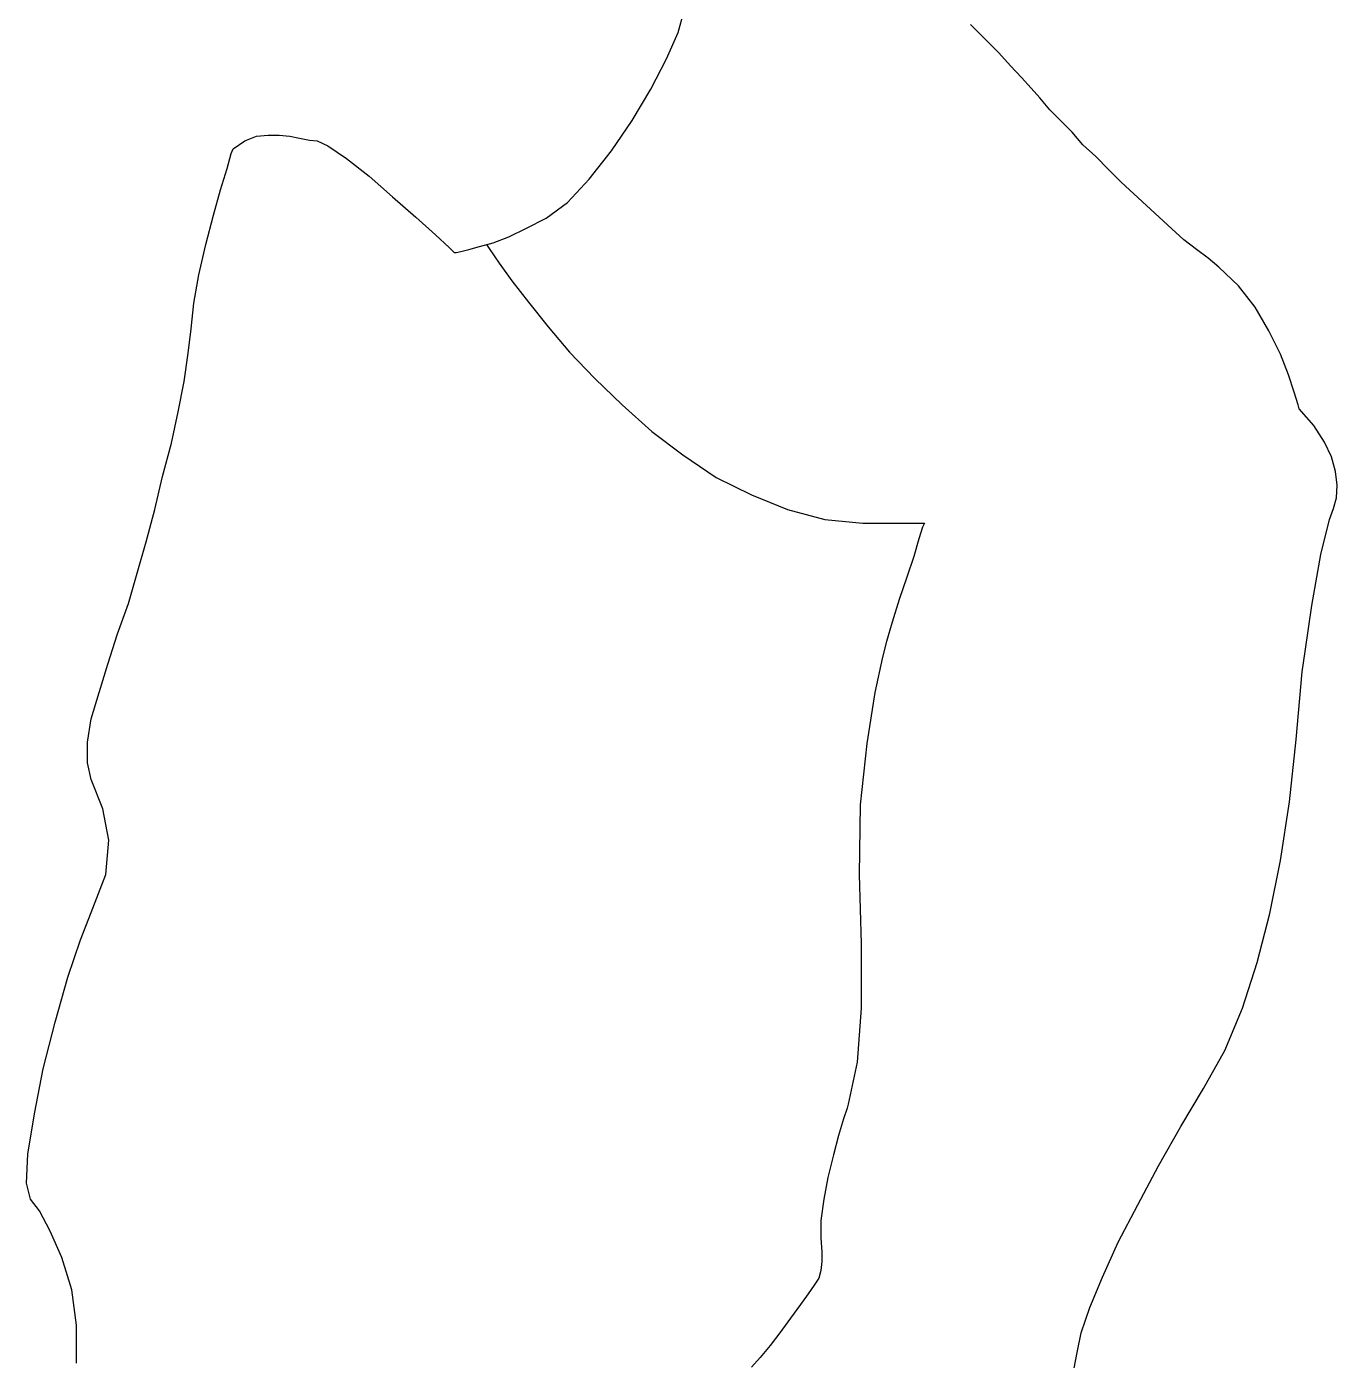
# Model space of a CAD drawing. Header units: millimetres. Extents: x -1620.99 to -1619.86, y 1846.27 to 1848.05.
# Drawn here: x -1620.337 to -1620.0555, y 1847.3583 to 1847.6449 of the extents above; entities that cross this region are included whole.
import ezdxf

# ---------------------------------------------------------------- set-up
doc = ezdxf.new("R2010")
doc.units = ezdxf.units.MM
doc.header["$LTSCALE"] = 10
doc.layers.add('Humanos', color=2, linetype='Continuous')

msp = doc.modelspace()

# ---------------------------------------------------------------- linework, layer by layer
at = {"layer": 'Humanos'}
for points in [[(-1620.32632, 1847.35766), (-1620.32632, 1847.36585), (-1620.32737, 1847.37342), (-1620.32947, 1847.38036), (-1620.33199, 1847.38603), (-1620.3343, 1847.39044), (-1620.33619, 1847.39296), (-1620.33704, 1847.39633), (-1620.33682, 1847.40263), (-1620.33535, 1847.41125), (-1620.33346, 1847.42091), (-1620.33094, 1847.43099), (-1620.3282, 1847.44066), (-1620.32548, 1847.44865), (-1620.32317, 1847.45453), (-1620.32001, 1847.46272), (-1620.31938, 1847.47008), (-1620.32065, 1847.47681), (-1620.32317, 1847.48311), (-1620.324, 1847.48668), (-1620.324, 1847.4911), (-1620.32317, 1847.49614), (-1620.32148, 1847.50181), (-1620.3196, 1847.50791), (-1620.31749, 1847.51442), (-1620.31518, 1847.52093), (-1620.31329, 1847.52745), (-1620.3114, 1847.53417), (-1620.30951, 1847.5411), (-1620.30783, 1847.54825), (-1620.30593, 1847.55539), (-1620.30446, 1847.56212), (-1620.30321, 1847.56863), (-1620.30236, 1847.57473), (-1620.30173, 1847.57998), (-1620.30111, 1847.58544), (-1620.30005, 1847.59154), (-1620.29858, 1847.59805), (-1620.2969, 1847.60436), (-1620.29542, 1847.60981), (-1620.29396, 1847.61444), (-1620.29312, 1847.6176), (-1620.2927, 1847.61865), (-1620.29017, 1847.62032), (-1620.28765, 1847.62137), (-1620.28513, 1847.62158), (-1620.28282, 1847.62158), (-1620.28051, 1847.62137), (-1620.27841, 1847.62095), (-1620.2763, 1847.62053), (-1620.27463, 1847.62032), (-1620.27231, 1847.61927), (-1620.26832, 1847.61654), (-1620.26349, 1847.61276), (-1620.25844, 1847.60834), (-1620.2534, 1847.60393), (-1620.2492, 1847.60016), (-1620.24626, 1847.59742), (-1620.2452, 1847.59637), (-1620.24479, 1847.59637), (-1620.24374, 1847.59658), (-1620.24205, 1847.597), (-1620.23975, 1847.59763), (-1620.2368, 1847.59847), (-1620.23344, 1847.59973), (-1620.22966, 1847.60162), (-1620.22546, 1847.60372), (-1620.22083, 1847.60709), (-1620.21621, 1847.61213), (-1620.21137, 1847.61822), (-1620.20696, 1847.62473), (-1620.20297, 1847.63146), (-1620.1996, 1847.63797), (-1620.19709, 1847.64364), (-1620.19583, 1847.64806)], [(-1620.11199, 1847.35661), (-1620.11135, 1847.35997), (-1620.11052, 1847.36418), (-1620.10862, 1847.36964), (-1620.10589, 1847.37615), (-1620.10253, 1847.38372), (-1620.09833, 1847.39171), (-1620.09391, 1847.40011), (-1620.08908, 1847.40852), (-1620.08424, 1847.41671), (-1620.07962, 1847.42491), (-1620.07584, 1847.43394), (-1620.07269, 1847.44381), (-1620.06996, 1847.45432), (-1620.06765, 1847.46567), (-1620.06575, 1847.47828), (-1620.06428, 1847.49173), (-1620.06303, 1847.50622), (-1620.0624, 1847.51064), (-1620.06092, 1847.52051), (-1620.05903, 1847.53144), (-1620.05715, 1847.539), (-1620.0563, 1847.54132), (-1620.05567, 1847.54362), (-1620.05546, 1847.54636), (-1620.05588, 1847.5493), (-1620.05672, 1847.55245), (-1620.0582, 1847.55561), (-1620.0605, 1847.55918), (-1620.06365, 1847.56275), (-1620.06387, 1847.56359), (-1620.0647, 1847.56632), (-1620.06597, 1847.5701), (-1620.06765, 1847.57451), (-1620.07017, 1847.57956), (-1620.07311, 1847.5846), (-1620.07669, 1847.58922), (-1620.08089, 1847.59322), (-1620.08319, 1847.59511), (-1620.08572, 1847.597), (-1620.08845, 1847.5991), (-1620.09098, 1847.60141), (-1620.09371, 1847.60393), (-1620.09643, 1847.60646), (-1620.09917, 1847.60898), (-1620.1019, 1847.6115), (-1620.10463, 1847.61423), (-1620.10736, 1847.61696), (-1620.1101, 1847.61948), (-1620.1124, 1847.62222), (-1620.11492, 1847.62473), (-1620.11724, 1847.62705), (-1620.11934, 1847.62957), (-1620.12123, 1847.63167), (-1620.12333, 1847.63399), (-1620.12564, 1847.6365), (-1620.12816, 1847.63924), (-1620.13111, 1847.64218), (-1620.13426, 1847.64533)], [(-1620.11199, 1847.35661), (-1620.11135, 1847.35997), (-1620.11052, 1847.36418), (-1620.10862, 1847.36964), (-1620.10589, 1847.37615), (-1620.10253, 1847.38372), (-1620.09833, 1847.39171), (-1620.09391, 1847.40011), (-1620.08908, 1847.40852), (-1620.08424, 1847.41671), (-1620.07962, 1847.42491), (-1620.07584, 1847.43394), (-1620.07269, 1847.44381), (-1620.06996, 1847.45432), (-1620.06765, 1847.46567), (-1620.06575, 1847.47828), (-1620.06428, 1847.49173), (-1620.06303, 1847.50622), (-1620.0624, 1847.51064), (-1620.06092, 1847.52051), (-1620.05903, 1847.53144), (-1620.05715, 1847.539), (-1620.0563, 1847.54132), (-1620.05567, 1847.54362), (-1620.05546, 1847.54636), (-1620.05588, 1847.5493), (-1620.05672, 1847.55245), (-1620.0582, 1847.55561), (-1620.0605, 1847.55918), (-1620.06365, 1847.56275), (-1620.06387, 1847.56359), (-1620.0647, 1847.56632), (-1620.06597, 1847.5701), (-1620.06765, 1847.57451), (-1620.07017, 1847.57956), (-1620.07311, 1847.5846), (-1620.07669, 1847.58922), (-1620.08089, 1847.59322), (-1620.08319, 1847.59511), (-1620.08572, 1847.597), (-1620.08845, 1847.5991), (-1620.09098, 1847.60141), (-1620.09371, 1847.60393), (-1620.09643, 1847.60646), (-1620.09917, 1847.60898), (-1620.1019, 1847.6115), (-1620.10463, 1847.61423), (-1620.10736, 1847.61696), (-1620.1101, 1847.61948), (-1620.1124, 1847.62222), (-1620.11492, 1847.62473), (-1620.11724, 1847.62705), (-1620.11934, 1847.62957), (-1620.12123, 1847.63167), (-1620.12333, 1847.63399), (-1620.12564, 1847.6365), (-1620.12816, 1847.63924), (-1620.13111, 1847.64218), (-1620.13426, 1847.64533)], [(-1620.23822, 1847.59807), (-1620.23764, 1847.59721), (-1620.23554, 1847.59406), (-1620.23281, 1847.59027), (-1620.22923, 1847.58565), (-1620.22503, 1847.5804), (-1620.22041, 1847.57493), (-1620.21494, 1847.56926), (-1620.20907, 1847.56359), (-1620.20276, 1847.55791), (-1620.19604, 1847.55287), (-1620.1889, 1847.54804), (-1620.18133, 1847.54425), (-1620.17356, 1847.5411), (-1620.16557, 1847.539), (-1620.15737, 1847.53817), (-1620.14413, 1847.53817), (-1620.14455, 1847.53732), (-1620.1454, 1847.5348), (-1620.14645, 1847.53102), (-1620.14792, 1847.52661), (-1620.1496, 1847.52178), (-1620.15107, 1847.51694), (-1620.15233, 1847.51274), (-1620.15317, 1847.50937), (-1620.15485, 1847.50181), (-1620.15653, 1847.49088), (-1620.158, 1847.47764), (-1620.15822, 1847.46272), (-1620.15779, 1847.44781), (-1620.15779, 1847.43394), (-1620.15864, 1847.42239), (-1620.16052, 1847.41335), (-1620.16074, 1847.4125), (-1620.16157, 1847.4102), (-1620.16262, 1847.40662), (-1620.16367, 1847.40242), (-1620.16494, 1847.39758), (-1620.16577, 1847.39296), (-1620.16641, 1847.38834), (-1620.16641, 1847.38456), (-1620.1662, 1847.38162), (-1620.1662, 1847.37952), (-1620.16641, 1847.37762), (-1620.16683, 1847.37594), (-1620.16788, 1847.37447), (-1620.16914, 1847.37258), (-1620.17082, 1847.37027), (-1620.17292, 1847.36733), (-1620.17523, 1847.36418), (-1620.17734, 1847.36145), (-1620.17944, 1847.35892), (-1620.18133, 1847.35682)], [(-1620.23822, 1847.59807), (-1620.23764, 1847.59721), (-1620.23554, 1847.59406), (-1620.23281, 1847.59027), (-1620.22923, 1847.58565), (-1620.22503, 1847.5804), (-1620.22041, 1847.57493), (-1620.21494, 1847.56926), (-1620.20907, 1847.56359), (-1620.20276, 1847.55791), (-1620.19604, 1847.55287), (-1620.1889, 1847.54804), (-1620.18133, 1847.54425), (-1620.17356, 1847.5411), (-1620.16557, 1847.539), (-1620.15737, 1847.53817), (-1620.14413, 1847.53817), (-1620.14455, 1847.53732), (-1620.1454, 1847.5348), (-1620.14645, 1847.53102), (-1620.14792, 1847.52661), (-1620.1496, 1847.52178), (-1620.15107, 1847.51694), (-1620.15233, 1847.51274), (-1620.15317, 1847.50937), (-1620.15485, 1847.50181), (-1620.15653, 1847.49088), (-1620.158, 1847.47764), (-1620.15822, 1847.46272), (-1620.15779, 1847.44781), (-1620.15779, 1847.43394), (-1620.15864, 1847.42239), (-1620.16052, 1847.41335), (-1620.16074, 1847.4125), (-1620.16157, 1847.4102), (-1620.16262, 1847.40662), (-1620.16367, 1847.40242), (-1620.16494, 1847.39758), (-1620.16577, 1847.39296), (-1620.16641, 1847.38834), (-1620.16641, 1847.38456), (-1620.1662, 1847.38162), (-1620.1662, 1847.37952), (-1620.16641, 1847.37762), (-1620.16683, 1847.37594), (-1620.16788, 1847.37447), (-1620.16914, 1847.37258), (-1620.17082, 1847.37027), (-1620.17292, 1847.36733), (-1620.17523, 1847.36418), (-1620.17734, 1847.36145), (-1620.17944, 1847.35892), (-1620.18133, 1847.35682)]]:
    msp.add_lwpolyline(points, dxfattribs=at)

doc.saveas('drawing.dxf')
